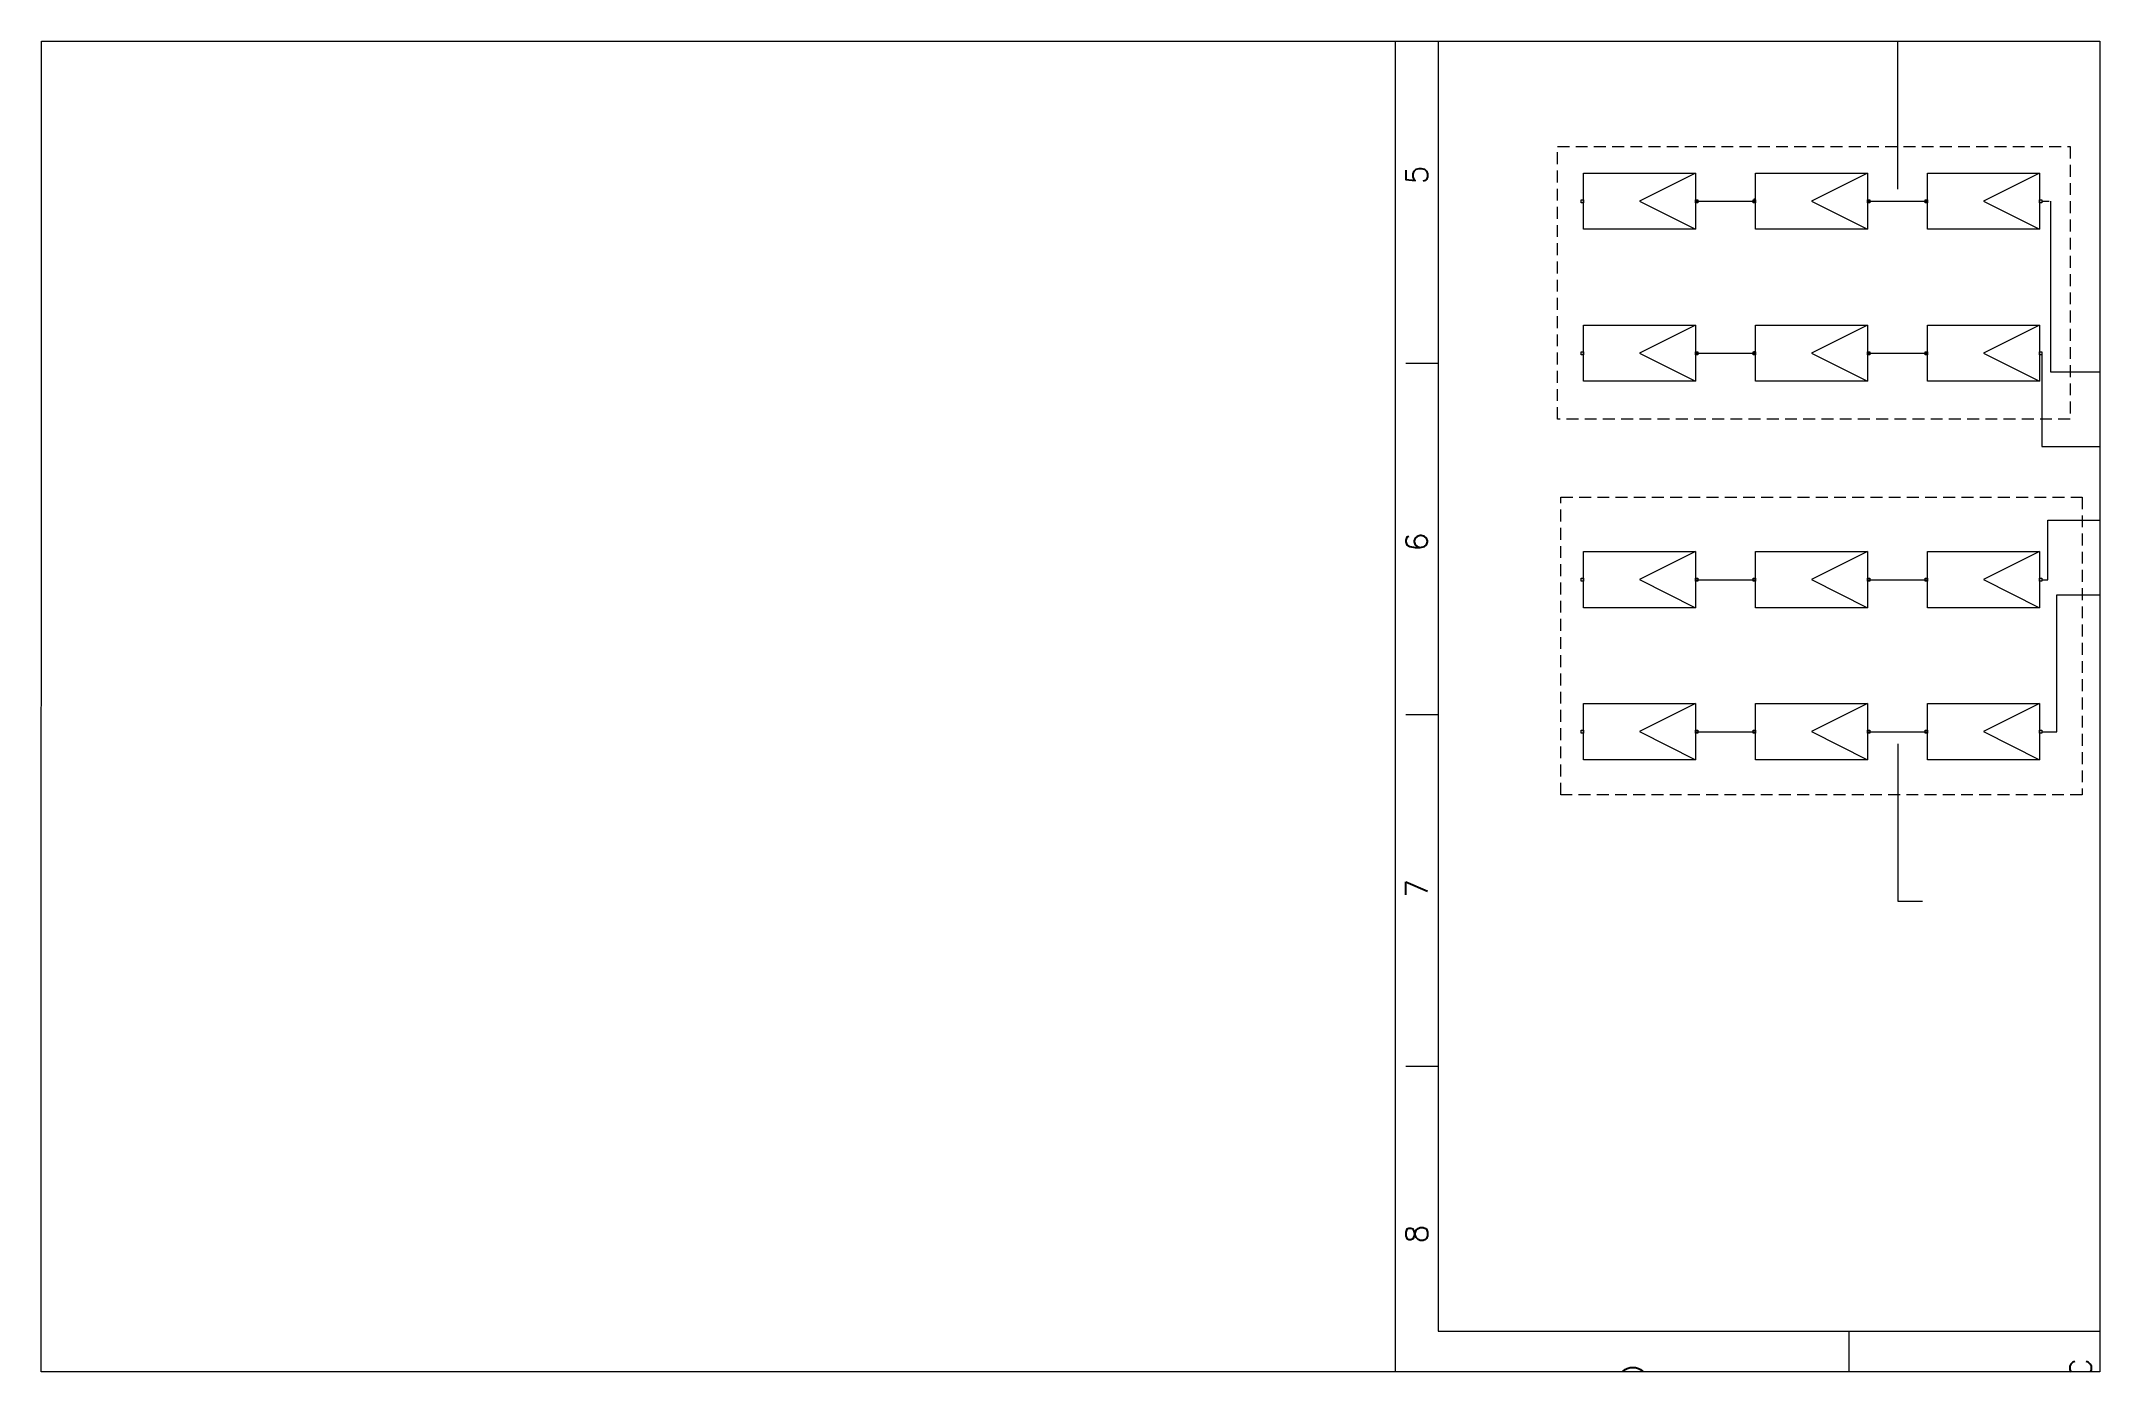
# Paper-space layout 'ANSI D title block' of a CAD drawing. Header units: inches. Extents: x 0 to 32.5, y 0 to 21.
# The model-space entities are those that its viewports show. They can reach past a viewport. Long polylines and large blocks are cut down to what shows.
import ezdxf
from ezdxf import colors
from ezdxf.entities.mleader import LeaderData, LeaderLine
from ezdxf.enums import TextEntityAlignment as Align
from ezdxf.math import Vec2, Vec3

# ---------------------------------------------------------------- set-up
doc = ezdxf.new("R2010")
doc.units = ezdxf.units.IN
doc.header["$LTSCALE"] = 1.5
doc.header["$MEASUREMENT"] = 0
doc.linetypes.add('HIDDEN2', pattern=[0.1875, 0.125, -0.0625])
for name, color, linetype in [('BLK_10AWG', 7, 'Continuous'), ('LOCBOX', 92, 'HIDDEN2'), ('Title Block', 7, 'Continuous'), ('Viewport', 7, 'Continuous')]:
    doc.layers.add(name, color=color, linetype=linetype)
doc.styles.add('Roman', font='romans')

# ---------------------------------------------------------------- blocks, each defined once
blk = doc.blocks.new('ANSI_border_D')
at = {"layer": 'Title Block'}
for p, q in [((21.392, 43.652), (21.392, -0.723)), ((22.075, 42.286), (22.075, 0.643)), ((22.075, 15.918), (21.563, 15.918)), ((22.075, 10.371), (21.563, 10.371)), ((22.075, 4.824), (21.563, 4.824)), ((22.075, 0.643), (54.874, 0.643)), ((28.56, -0.04), (28.56, 0.643))]:
    blk.add_line(p, q, dxfattribs=at)
at = {"layer": 'Title Block', "style": 'Roman'}
for s, p in [('5', (21.733, 18.896)), ('6', (21.733, 13.102)), ('7', (21.733, 7.632)), ('8', (21.733, 2.179)), ('D', (25.147, -0.04)), ('C', (32.215, 0.058))]:
    blk.add_text(s, height=0.341, rotation=90, dxfattribs=at).set_placement(p, align=Align.MIDDLE_CENTER)
blk = doc.blocks.new('PVMODULE')
for p, q in [((2, 1), (1, 0.5)), ((1, 0.5), (2, 0))]:
    blk.add_line(p, q)
for points in [[(0, 1), (2, 1), (2, 0), (0, 0)], [(-0.04, 0.527), (0, 0.527), (0, 0.473), (-0.04, 0.473)], [(2, 0.527), (2.04, 0.527), (2.04, 0.473), (2, 0.473)]]:
    blk.add_lwpolyline(points, close=True)
blk = doc.blocks.new('*U35')
at = {"layer": 'BLK_10AWG', "xscale": 0.8848922364862583, "yscale": 0.8848922364862583, "zscale": 0.8848922364862583}
blk.add_blockref('PVMODULE', (-0.905, -0.442), dxfattribs=at)
blk = doc.blocks.new('*U36')
at = {"layer": 'BLK_10AWG', "color": 0, "linetype": 'ByBlock', "lineweight": -2, "transparency": 16777216}
for p in [(0, 2.399), (2.715, 2.399), (5.43, 2.399), (0, 0), (2.715, 0), (5.43, 0)]:
    blk.add_blockref('*U35', p, dxfattribs=at)

msp = doc.modelspace()

# ---------------------------------------------------------------- linework, layer by layer
at = {"layer": 'BLK_10AWG', "color": 7}
for p, q in [((26.138, 18.478), (27.065, 18.478)), ((27.065, 18.478), (27.065, 18.522)), ((28.853, 18.478), (29.81, 18.478)), ((26.138, 16.079), (27.065, 16.079)), ((27.065, 16.079), (27.065, 16.112)), ((28.853, 16.079), (29.81, 16.079)), ((31.603, 14.608), (33.861, 14.608)), ((26.138, 12.506), (27.065, 12.506)), ((28.853, 12.506), (29.81, 12.506)), ((31.839, 12.268), (33.861, 12.268)), ((26.138, 10.107), (27.065, 10.107)), ((28.853, 10.107), (29.81, 10.107))]:
    msp.add_line(p, q, dxfattribs=at)
at = {"layer": 'BLK_10AWG'}
for p, q in [((31.603, 18.478), (31.721, 18.478)), ((31.74, 18.478), (31.74, 16.11)), ((31.603, 16.079), (31.603, 14.608)), ((31.74, 16.11), (31.74, 15.788)), ((31.74, 15.788), (33.861, 15.788)), ((31.699, 13.24), (31.699, 13.448)), ((31.699, 13.448), (33.861, 13.448)), ((31.699, 12.506), (31.699, 13.24)), ((31.603, 12.506), (31.699, 12.506)), ((31.839, 12.093), (31.839, 12.268)), ((31.839, 10.107), (31.839, 12.093)), ((31.603, 10.107), (31.839, 10.107))]:
    msp.add_line(p, q, dxfattribs=at)
at = {"layer": 'LOCBOX', "color": 7}
for points in [[(23.957, 19.341), (32.05, 19.341), (32.05, 15.04), (23.957, 15.04)], [(24.011, 13.809), (32.241, 13.809), (32.241, 9.112), (24.011, 9.112)]]:
    msp.add_lwpolyline(points, close=True, dxfattribs=at)

# ---------------------------------------------------------------- block references
at = {"layer": 'BLK_10AWG', "xscale": 0.8848922364862583, "yscale": 0.8848922364862583, "zscale": 0.8848922364862583}
for p in [(24.368, 18.036), (27.083, 18.036), (29.798, 18.036), (24.368, 15.637), (27.083, 15.637), (29.798, 15.637)]:
    msp.add_blockref('PVMODULE', p, dxfattribs=at)
at = {"layer": 'BLK_10AWG', "color": 7}
msp.add_blockref('*U36', (25.273, 10.107), dxfattribs=at)
at = {"layer": 'Viewport'}
msp.add_blockref('ANSI_border_D', (0, 0), dxfattribs=at)

# ---------------------------------------------------------------- texts
at = {"layer": 'BLK_10AWG', "color": 7, "attachment_point": 1}
for s, insert, char_height in [('1', (24.922, 18.624), 0.214), ('2', (27.696, 18.624), 0.214), ('18', (30.283, 18.624), 0.2143), ('1', (24.922, 16.225), 0.214), ('2', (27.696, 16.225), 0.214), ('18', (30.283, 16.225), 0.2143), ('1', (24.922, 12.652), 0.214), ('2', (27.696, 12.652), 0.214), ('18', (30.283, 12.652), 0.2143), ('1', (24.922, 10.253), 0.214), ('2', (27.696, 10.253), 0.214), ('18', (30.283, 10.253), 0.2143)]:
    msp.add_mtext_dynamic_manual_height_columns(s, width=0.48674, gutter_width=1, heights=[0], dxfattribs=dict(at, insert=insert, char_height=char_height))
at = {"layer": 'LOCBOX', "color": 7}
for s, p in [('STRING COUNT: 2; MODULE COUNT: 36', (28.031, 17.244)), ('CS6W-585TB-AG', (26.049, 14.592)), ('STRING COUNT: 1; MODULE COUNT: 18', (28.084, 11.315)), ('CS6W-585TB-AG', (25.976, 8.553))]:
    msp.add_text(s, height=0.21432, dxfattribs=at).set_placement(p, align=Align.BOTTOM_CENTER)

# ---------------------------------------------------------------- leaders
ml = msp.add_multileader_mtext('Standard')
ml.set_content('10 AWG Copper', color=256)
ml.set_leader_properties()
ml.build(insert=Vec2(0, 0))
ml.multileader.update_dxf_attribs({"text_right_attachment_type": 6, "dogleg_length": 0.36, "arrow_head_size": 0.193})
ctx = ml.context
ctx.base_point, ctx.char_height, ctx.arrow_head_size, ctx.landing_gap_size, ctx.plane_origin = Vec3(29.717, 21.897), 0.19288, 0.193, 0.0964, Vec3(29.331, 24.571)
ctx.right_attachment = 6
notes = []
notes.append((ctx, [(0, (1, 1, 0), (29.331, 21.897), (1, 0), 0.386, [(0, [(29.331, 24.571)], 0, [])])]))
ctx.mtext.insert, ctx.mtext.flow_direction = Vec3(29.813, 22.026), 5
ml = msp.add_multileader_mtext('Standard')
ml.set_content('10 AWG Copper', color=256)
ml.set_leader_properties()
ml.build(insert=Vec2(0, 0))
ml.multileader.update_dxf_attribs({"text_right_attachment_type": 6, "dogleg_length": 0.36, "arrow_head_size": 0.193})
ctx = ml.context
ctx.base_point, ctx.char_height, ctx.arrow_head_size, ctx.landing_gap_size, ctx.plane_origin = Vec3(29.717, 21.045), 0.19288, 0.193, 0.0964, Vec3(29.331, 18.478)
ctx.right_attachment = 6
notes.append((ctx, [(0, (1, 1, 0), (29.331, 21.045), (1, 0), 0.386, [(0, [(29.331, 18.478)], 0, [])])]))
ctx.mtext.insert, ctx.mtext.flow_direction = Vec3(29.813, 21.174), 5
ml = msp.add_multileader_mtext('Standard')
ml.set_content('10 AWG Copper', color=256)
ml.set_leader_properties()
ml.build(insert=Vec2(0, 0))
ml.multileader.update_dxf_attribs({"text_right_attachment_type": 6, "dogleg_length": 0.36, "arrow_head_size": 0.193})
ctx = ml.context
ctx.base_point, ctx.char_height, ctx.arrow_head_size, ctx.landing_gap_size, ctx.plane_origin = Vec3(29.717, 7.433), 0.19288, 0.193, 0.0964, Vec3(29.331, 10.107)
ctx.right_attachment = 6
notes.append((ctx, [(0, (1, 1, 0), (29.331, 7.433), (1, 0), 0.386, [(0, [(29.331, 10.107)], 0, [])])]))
ctx.mtext.insert, ctx.mtext.flow_direction = Vec3(29.813, 7.562), 5
for ctx, leaders in notes:
    for number, flags, end, landing, length, lines in leaders:
        leader = LeaderData()
        leader.index, (leader.has_last_leader_line, leader.has_dogleg_vector, leader.attachment_direction) = number, flags
        leader.last_leader_point, leader.dogleg_vector, leader.dogleg_length = Vec3(end), Vec3(landing), length
        for number, points, colour, breaks in lines:
            line = LeaderLine()
            line.index, line.vertices, line.color, line.breaks = number, Vec3.list(points), colors.encode_raw_color(colour), breaks
            leader.lines.append(line)
        ctx.leaders.append(leader)

psp = doc.layouts.new('ANSI D title block')

# ---------------------------------------------------------------- linework, layer by layer
at = {"layer": 'Viewport'}
psp.add_lwpolyline([(0.033, 20.979), (32.528, 20.977), (32.528, 20.977), (32.528, 20.977), (32.53, -0.024), (32.53, -0.024), (32.53, -0.024), (0.029, -0.022)], close=True, dxfattribs=at)

# ---------------------------------------------------------------- viewports
vp = psp.add_viewport(center=(16.279, 10.477), size=(32.502, 21.00272), view_center_point=(16.268, 10.504), view_height=21.00272, dxfattribs=at)
vp.dxf.flags = 0x10000  # cut along an outline
vp.dxf.clipping_boundary_handle = psp.add_lwpolyline([(0.033, 20.979), (32.528, 20.977), (32.528, 20.977), (32.528, 20.977), (32.53, -0.024), (32.53, -0.024), (32.53, -0.024), (0.029, -0.022)], format="xyb", close=True, dxfattribs={"invisible": 1}).dxf.handle

doc.saveas('drawing.dxf')
